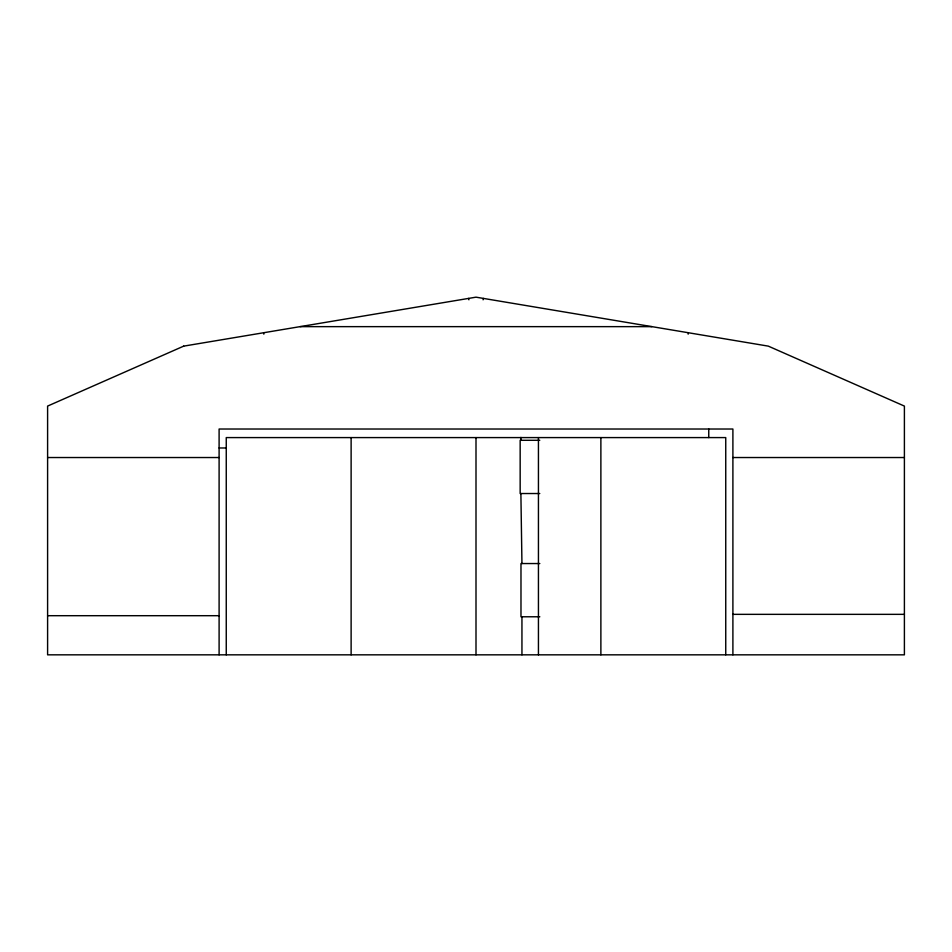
<?xml version="1.0" encoding="UTF-8"?>
<svg xmlns="http://www.w3.org/2000/svg" width="952" height="952" viewBox="0 0 952 952"><rect width="100%" height="100%" fill="white"/><g stroke="black" fill="none" stroke-linecap="round" stroke-linejoin="round"><path stroke-width="1.43" d="M483.092 299.809L483.33 298.404M688.153 334.164L688.379 332.748M300.07 326.643L651.93 326.643M539.772 440.3L520.161 440.3L520.161 493.529L539.772 493.529M219.103 447.975L226.255 447.975M47.6 457.531L219.103 457.531M732.897 457.531L904.4 457.531M539.82 563.548L520.982 563.548L520.982 616.777L539.82 616.777M732.897 614.349L904.4 614.349M47.6 615.694L219.103 615.694M468.67 298.404L468.908 299.809M263.621 332.748L263.847 334.164M520.887 493.529L521.946 563.548M732.897 654.833L732.897 429.019L219.103 429.019L219.103 654.833M725.745 654.833L725.745 437.587L226.255 437.587L226.255 654.833M708.752 429.019L708.752 437.587M600.879 437.587L600.879 654.833M538.439 437.587L538.439 654.833M521.946 616.777L521.946 654.833M520.887 437.408L520.887 440.3M476 437.587L476 654.833M351.121 437.587L351.121 654.833M183.688 346.135L47.6 406.087L47.6 654.833L904.4 654.833L904.4 406.087L768.312 346.135L476 297.167L183.688 346.135"/></g></svg>
